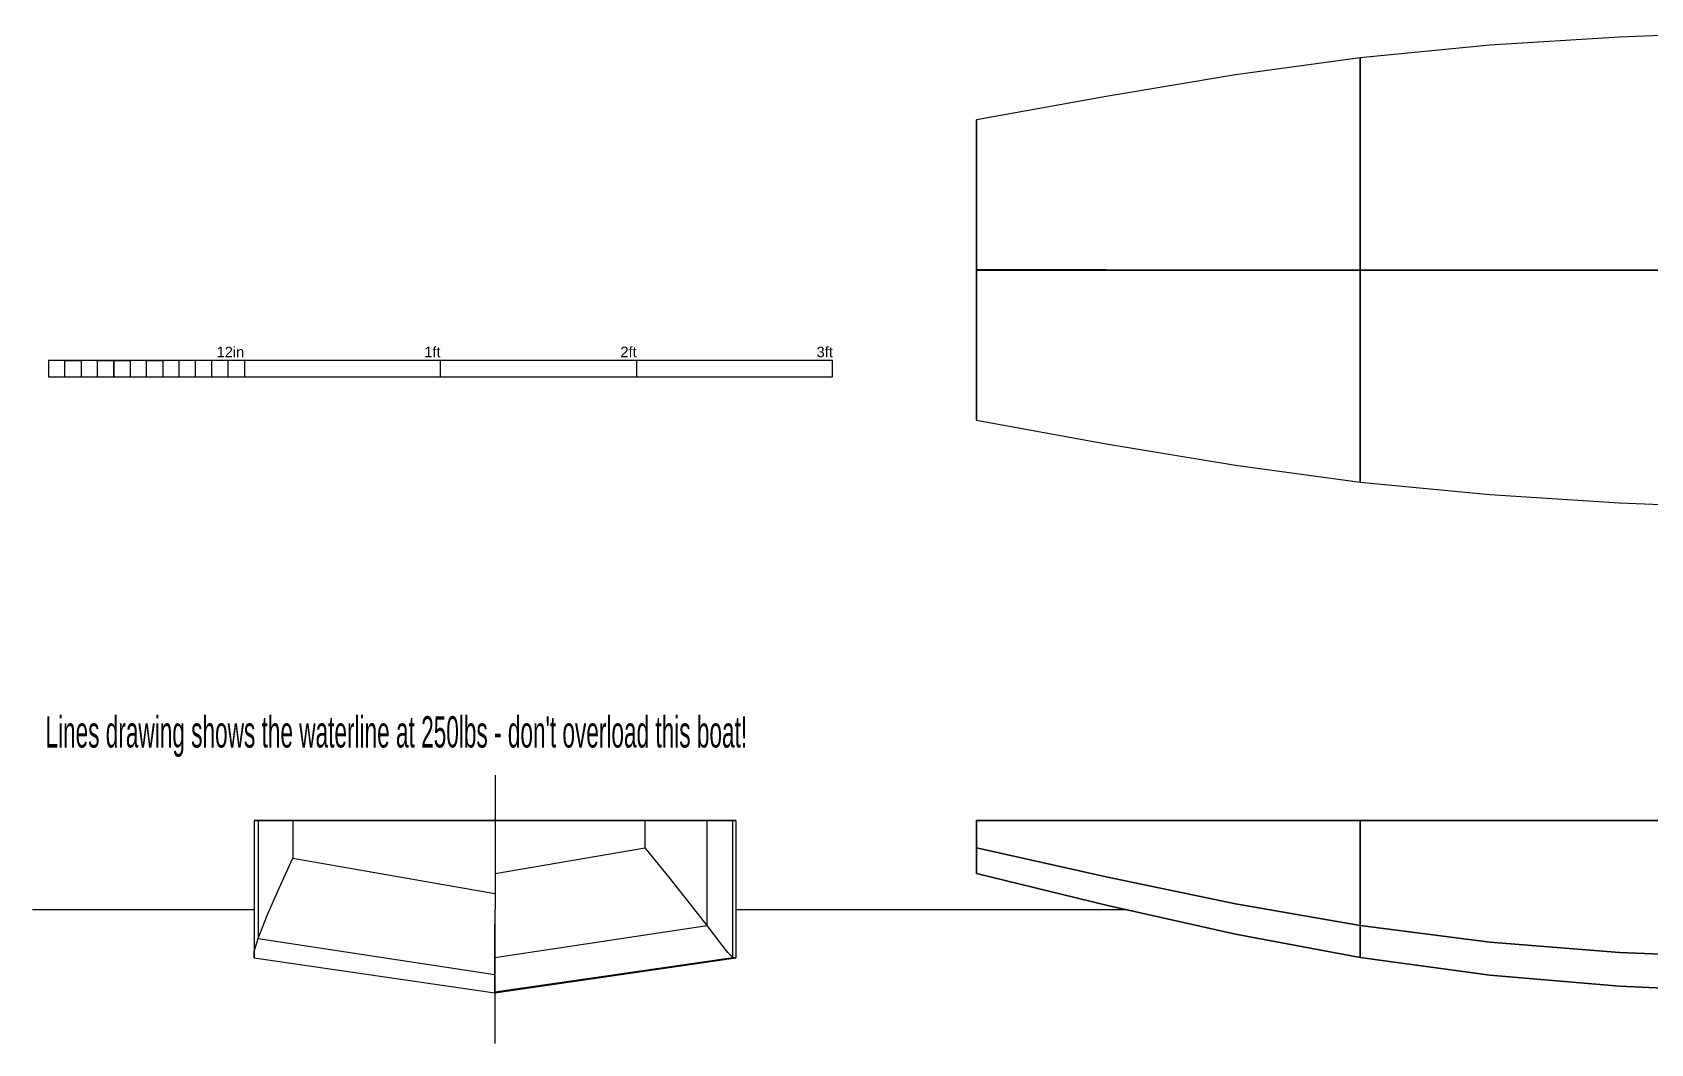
# Model space of a CAD drawing. Extents: x 197 to 418, y 37 to 156.
# Drawn here: x 197 to 296.1, y 37.2 to 99.1 of the extents above; entities that cross this region are included whole.
import ezdxf
from ezdxf.enums import TextEntityAlignment as Align

# ---------------------------------------------------------------- set-up
doc = ezdxf.new("R2010")
doc.units = 0
doc.styles.get("Standard").update_dxf_attribs({"font": 'ARIAL.SHX'})

msp = doc.modelspace()

# ---------------------------------------------------------------- linework, layer by layer
for p, q in [((301.81, 99.11), (294.17, 98.81)), ((301.81, 99.11), (294.17, 98.81)), ((286.24, 98.32), (278.31, 97.55)), ((286.24, 98.32), (278.31, 97.55)), ((294.17, 98.81), (286.24, 98.32)), ((294.17, 98.81), (286.24, 98.32)), ((278.31, 97.55), (270.67, 96.51)), ((278.31, 97.55), (270.67, 96.51)), ((278.31, 84.55), (278.31, 97.55)), ((278.31, 97.55), (278.31, 97.55)), ((278.31, 97.55), (278.31, 84.55)), ((270.67, 96.51), (262.74, 95.19)), ((270.67, 96.51), (262.74, 95.19)), ((262.74, 95.19), (254.81, 93.75)), ((262.74, 95.19), (254.81, 93.75)), ((254.81, 84.56), (254.81, 93.75)), ((254.81, 93.75), (254.81, 93.75)), ((254.81, 93.75), (254.81, 84.56)), ((254.81, 93.75), (254.81, 75.35)), ((254.81, 93.75), (254.81, 75.35)), ((254.81, 84.54), (254.81, 84.56)), ((262.74, 84.56), (254.81, 84.56)), ((254.81, 84.56), (254.81, 84.54)), ((262.74, 84.56), (254.81, 84.56)), ((254.81, 84.56), (254.81, 84.54)), ((254.81, 84.54), (262.74, 84.55)), ((254.81, 84.54), (262.74, 84.55)), ((254.81, 84.54), (254.81, 75.35)), ((254.81, 75.35), (254.81, 84.54)), ((270.67, 84.55), (262.74, 84.56)), ((270.67, 84.55), (262.74, 84.56)), ((262.74, 84.55), (270.67, 84.55)), ((262.74, 84.55), (270.67, 84.55)), ((270.67, 84.55), (278.31, 84.55)), ((278.31, 84.55), (270.67, 84.55)), ((270.67, 84.55), (278.31, 84.55)), ((278.31, 84.55), (270.67, 84.55)), ((278.31, 84.55), (278.31, 71.55)), ((278.31, 71.55), (278.31, 84.55)), ((278.31, 84.55), (278.31, 84.55)), ((278.31, 84.55), (286.24, 84.55)), ((286.24, 84.55), (278.31, 84.55)), ((278.31, 84.55), (286.24, 84.55)), ((286.24, 84.55), (278.31, 84.55)), ((286.24, 84.55), (294.17, 84.55)), ((294.17, 84.55), (286.24, 84.55)), ((286.24, 84.55), (294.17, 84.55)), ((294.17, 84.55), (286.24, 84.55)), ((294.17, 84.55), (301.81, 84.55)), ((301.81, 84.55), (294.17, 84.55)), ((294.17, 84.55), (301.81, 84.55)), ((301.81, 84.55), (294.17, 84.55)), ((254.81, 75.35), (254.81, 75.35)), ((254.81, 75.35), (262.74, 73.91)), ((254.81, 75.35), (262.74, 73.91)), ((262.74, 73.91), (270.67, 72.59)), ((262.74, 73.91), (270.67, 72.59)), ((270.67, 72.59), (278.31, 71.55)), ((270.67, 72.59), (278.31, 71.55)), ((278.31, 71.55), (278.31, 71.55)), ((278.31, 71.55), (286.24, 70.79)), ((278.31, 71.55), (286.24, 70.79)), ((286.24, 70.79), (294.17, 70.29)), ((286.24, 70.79), (294.17, 70.29)), ((294.17, 70.29), (301.81, 70)), ((294.17, 70.29), (301.81, 70)), ((225.35, 53.61), (225.32, 37.16)), ((210.78, 50.84), (210.59, 50.84)), ((210.59, 50.84), (210.59, 50.84)), ((210.59, 50.84), (210.83, 50.84)), ((225.33, 50.84), (210.78, 50.84)), ((211.07, 50.84), (210.78, 50.84)), ((225.33, 50.84), (210.83, 50.84)), ((210.83, 50.84), (210.83, 43.61)), ((210.83, 50.84), (211.37, 50.84)), ((211.57, 50.84), (211.07, 50.84)), ((211.37, 50.84), (212.12, 50.84)), ((212.33, 50.84), (211.57, 50.84)), ((212.12, 50.84), (212.95, 50.84)), ((225.33, 50.84), (212.33, 50.84)), ((213.37, 50.84), (212.33, 50.84)), ((225.33, 50.84), (212.95, 50.84)), ((212.95, 50.84), (212.95, 48.52)), ((212.95, 50.84), (237.71, 50.84)), ((214.69, 50.84), (213.37, 50.84)), ((216.13, 50.84), (214.69, 50.84)), ((225.32, 50.84), (216.13, 50.84)), ((234.53, 50.84), (216.13, 50.84)), ((225.32, 50.84), (225.33, 50.84)), ((225.34, 50.84), (225.32, 50.84)), ((238.33, 50.84), (225.33, 50.84)), ((239.89, 50.84), (225.33, 50.84)), ((239.83, 50.84), (225.33, 50.84)), ((237.71, 50.84), (225.33, 50.84)), ((225.33, 50.84), (225.33, 50.84)), ((225.33, 50.84), (225.33, 50.84)), ((225.33, 50.84), (225.33, 50.84)), ((225.33, 50.84), (225.33, 50.84)), ((225.33, 50.84), (225.33, 50.84)), ((225.33, 50.84), (225.33, 50.84)), ((225.33, 50.84), (225.33, 50.84)), ((225.33, 50.84), (225.33, 50.84)), ((225.33, 50.84), (225.33, 50.84)), ((225.33, 50.84), (225.33, 50.84)), ((225.33, 50.84), (225.33, 50.84)), ((225.33, 50.84), (225.33, 50.84)), ((225.33, 50.84), (225.33, 50.84)), ((225.33, 50.84), (225.33, 50.84)), ((225.33, 50.84), (225.33, 50.84)), ((225.33, 50.84), (225.33, 50.84)), ((225.33, 50.84), (225.33, 50.84)), ((225.33, 50.84), (225.33, 50.84)), ((225.33, 50.84), (225.33, 50.84)), ((225.33, 50.84), (225.33, 50.84)), ((225.33, 50.84), (225.33, 50.84)), ((225.33, 50.84), (225.33, 50.84)), ((225.33, 50.84), (225.34, 50.84)), ((234.53, 50.84), (225.34, 50.84)), ((225.34, 50.84), (225.34, 50.84)), ((234.53, 49.16), (234.53, 50.84)), ((235.97, 50.84), (234.53, 50.84)), ((237.29, 50.84), (235.97, 50.84)), ((238.33, 50.84), (237.29, 50.84)), ((237.71, 50.84), (238.54, 50.84)), ((238.33, 44.39), (238.33, 50.84)), ((239.1, 50.84), (238.33, 50.84)), ((238.54, 50.84), (239.29, 50.84)), ((239.59, 50.84), (239.1, 50.84)), ((239.29, 50.84), (239.83, 50.84)), ((239.89, 50.84), (239.59, 50.84)), ((239.83, 50.84), (240.07, 50.84)), ((239.89, 42.43), (239.89, 50.84)), ((240.07, 50.84), (239.89, 50.84)), ((240.07, 50.84), (240.07, 50.84)), ((254.81, 50.84), (254.81, 50.84)), ((254.81, 50.84), (254.81, 49.16)), ((254.81, 49.16), (254.81, 50.84)), ((254.81, 50.84), (254.81, 50.84)), ((254.81, 50.84), (262.74, 50.84)), ((262.74, 50.84), (254.81, 50.84)), ((254.81, 50.84), (254.81, 50.84)), ((254.81, 50.84), (262.74, 50.84)), ((262.74, 50.84), (254.81, 50.84)), ((254.81, 50.84), (254.81, 50.84)), ((262.74, 50.84), (270.67, 50.84)), ((270.67, 50.84), (262.74, 50.84)), ((262.74, 50.84), (270.67, 50.84)), ((270.67, 50.84), (262.74, 50.84)), ((270.67, 50.84), (278.31, 50.84)), ((278.31, 50.84), (270.67, 50.84)), ((270.67, 50.84), (278.31, 50.84)), ((278.31, 50.84), (270.67, 50.84)), ((278.31, 50.84), (278.31, 50.84)), ((278.31, 50.84), (278.31, 44.39)), ((278.31, 44.39), (278.31, 50.84)), ((278.31, 50.84), (278.31, 50.84)), ((278.31, 50.84), (286.24, 50.84)), ((286.24, 50.84), (278.31, 50.84)), ((278.31, 50.84), (286.24, 50.84)), ((286.24, 50.84), (278.31, 50.84)), ((286.24, 50.84), (294.17, 50.84)), ((294.17, 50.84), (286.24, 50.84)), ((286.24, 50.84), (294.17, 50.84)), ((294.17, 50.84), (286.24, 50.84)), ((294.17, 50.84), (301.81, 50.84)), ((301.81, 50.84), (294.17, 50.84)), ((294.17, 50.84), (301.81, 50.84)), ((301.81, 50.84), (294.17, 50.84)), ((225.34, 47.59), (234.53, 49.16)), ((235.97, 47.37), (234.53, 49.16)), ((254.81, 49.16), (254.81, 47.59)), ((254.81, 47.59), (254.81, 49.16)), ((254.81, 49.16), (262.74, 47.37)), ((262.74, 47.37), (254.81, 49.16)), ((254.81, 49.16), (254.81, 49.16)), ((212.12, 46.68), (212.95, 48.52)), ((212.95, 48.52), (225.33, 46.36)), ((225.32, 47.59), (225.34, 47.59)), ((225.34, 47.59), (225.32, 47.59)), ((254.81, 47.59), (254.81, 47.59)), ((254.81, 47.59), (262.74, 45.65)), ((262.74, 45.65), (254.81, 47.59)), ((254.81, 47.59), (254.81, 47.59)), ((211.37, 44.96), (212.12, 46.68)), ((237.29, 45.72), (235.97, 47.37)), ((262.74, 47.37), (270.67, 45.72)), ((270.67, 45.72), (262.74, 47.37)), ((225.33, 46.36), (225.33, 46.36)), ((225.33, 46.36), (225.33, 46.36)), ((238.33, 44.39), (237.29, 45.72)), ((262.74, 45.65), (270.67, 43.86)), ((270.67, 43.86), (262.74, 45.65)), ((270.67, 45.72), (278.31, 44.39)), ((278.31, 44.39), (270.67, 45.72)), ((210.83, 43.61), (211.37, 44.96)), ((210.59, 42.8), (210.83, 43.61)), ((210.83, 43.61), (225.33, 41.39)), ((225.33, 42.74), (225.33, 44.49)), ((225.33, 44.49), (225.33, 42.74)), ((225.33, 42.43), (238.33, 44.39)), ((225.33, 42.43), (225.33, 43.86)), ((239.1, 43.38), (238.33, 44.39)), ((270.67, 43.86), (278.31, 42.43)), ((278.31, 42.43), (270.67, 43.86)), ((278.31, 44.39), (278.31, 42.43)), ((278.31, 42.43), (278.31, 44.39)), ((278.31, 44.39), (286.24, 43.38)), ((286.24, 43.38), (278.31, 44.39)), ((210.59, 42.42), (210.59, 42.8)), ((225.33, 41.39), (225.33, 42.74)), ((225.33, 42.74), (225.33, 41.39)), ((239.59, 42.74), (239.1, 43.38)), ((239.89, 42.43), (239.59, 42.74)), ((240.07, 42.8), (240.07, 42.42)), ((286.24, 43.38), (294.17, 42.74)), ((294.17, 42.74), (286.24, 43.38)), ((294.17, 42.74), (301.81, 42.43)), ((301.81, 42.43), (294.17, 42.74)), ((225.33, 42.43), (225.33, 42.43)), ((225.33, 40.34), (239.89, 42.43)), ((225.33, 42.43), (225.33, 41.36)), ((225.33, 41.36), (225.33, 42.43)), ((240.07, 42.42), (239.89, 42.43)), ((278.31, 42.43), (278.31, 42.43)), ((278.31, 42.43), (286.24, 41.36)), ((286.24, 41.36), (278.31, 42.43)), ((225.33, 41.39), (225.33, 41.39)), ((225.33, 40.61), (225.33, 41.39)), ((225.33, 41.39), (225.33, 40.61)), ((225.33, 41.36), (225.33, 40.68)), ((225.33, 40.68), (225.33, 41.36)), ((225.33, 40.68), (225.33, 40.34)), ((225.33, 40.34), (225.33, 40.68)), ((286.24, 41.36), (294.17, 40.68)), ((294.17, 40.68), (286.24, 41.36)), ((294.17, 40.68), (301.81, 40.34)), ((301.81, 40.34), (294.17, 40.68)), ((225.33, 40.28), (225.33, 40.61)), ((225.33, 40.61), (225.33, 40.28)), ((225.33, 40.34), (225.33, 40.34)), ((225.33, 40.34), (225.33, 40.28)), ((225.33, 40.28), (225.33, 40.34))]:
    msp.add_line(p, q)
at = {"color": 7, "linetype": 'Continuous'}
for p, q in [((246, 79), (198, 79)), ((198, 79), (198, 78)), ((199, 78), (199, 79)), ((199, 79), (200, 79)), ((200, 79), (200, 78)), ((201, 78), (201, 79)), ((201, 79), (202, 79)), ((202, 79), (202, 78)), ((202, 78), (202, 79)), ((202, 79), (203, 79)), ((203, 79), (203, 78)), ((204, 78), (204, 79)), ((204, 79), (205, 79)), ((205, 79), (205, 78)), ((206, 78), (206, 79)), ((207, 78), (207, 79)), ((208, 78), (208, 79)), ((209, 78), (209, 79)), ((210, 79), (210, 78)), ((222, 78), (222, 79)), ((234, 79), (234, 78)), ((246, 78), (246, 79)), ((198, 78), (246, 78)), ((198, 78), (199, 78)), ((200, 78), (201, 78)), ((203, 78), (204, 78)), ((205, 78), (206, 78)), ((210.59, 50.84), (210.59, 42.42)), ((240.07, 50.84), (240.07, 42.42)), ((210.59, 45.36), (197.01, 45.36)), ((264.03, 45.36), (240.07, 45.36)), ((210.59, 42.42), (225.33, 40.28)), ((225.33, 40.28), (240.07, 42.42))]:
    msp.add_line(p, q, dxfattribs=at)

# ---------------------------------------------------------------- texts
for s, height, p, p2 in [('12in', 0.64, (208.29, 79.21), (209.98, 79.21)), ('1ft', 0.64, (221, 79.21), (222, 79.21)), ('2ft', 0.64, (233.01, 79.21), (234.01, 79.21)), ('3ft', 0.64, (245.02, 79.21), (246.02, 79.21)), ("Lines drawing shows the waterline at 250lbs - don't overload this boat!", 1.92, (197.81, 55.3), (240.77, 55.3))]:
    msp.add_text(s, height=height, dxfattribs=at).set_placement(p, p2, align=Align.FIT)

doc.saveas('drawing.dxf')
